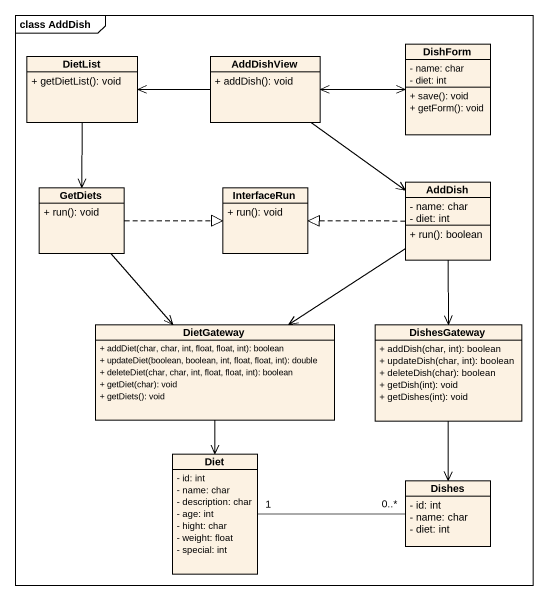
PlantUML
@startuml
mainframe class AddDish
hide circle
hide empty members
skinparam classAttributeIconSize 0
class DietList {
  + getDietList(): void
}
class AddDishView {
  + addDish(): void
}
class DishForm {
  - name: char
  - diet: int
  + save(): void
  + getForm(): void
}
class GetDiets {
  + run(): void
}
class InterfaceRun {
  + run(): void
}
class AddDish {
  - name: char
  - diet: int
  + run(): boolean
}
class DietGateway {
  + addDiet(char, char, int, float, float, int): boolean
  + updateDiet(boolean, boolean, int, float, float, int): double
  + deleteDiet(char, char, int, float, float, int): boolean
  + getDiet(char): void
  + getDiets(): void
}
class DishesGateway {
  + addDish(char, int): boolean
  + updateDish(char, int): boolean
  + deleteDish(char): boolean
  + getDish(int): void
  + getDishes(int): void
}
class Diet {
  - id: int
  - name: char
  - description: char
  - age: int
  - hight: char
  - weight: float
  - special: int
}
class Dishes {
  - id: int
  - name: char
  - diet: int
}
DietList --> GetDiets
AddDishView -left-> DietList
AddDishView -right-> DishForm
AddDishView --> AddDish
DishForm -left-> AddDishView
GetDiets .right.|> InterfaceRun
GetDiets --> DietGateway
AddDish .left.|> InterfaceRun
AddDish --> DietGateway
AddDish --> DishesGateway
DietGateway --> Diet
DishesGateway --> Dishes
Dishes "0..*" -left- "1" Diet
@enduml
